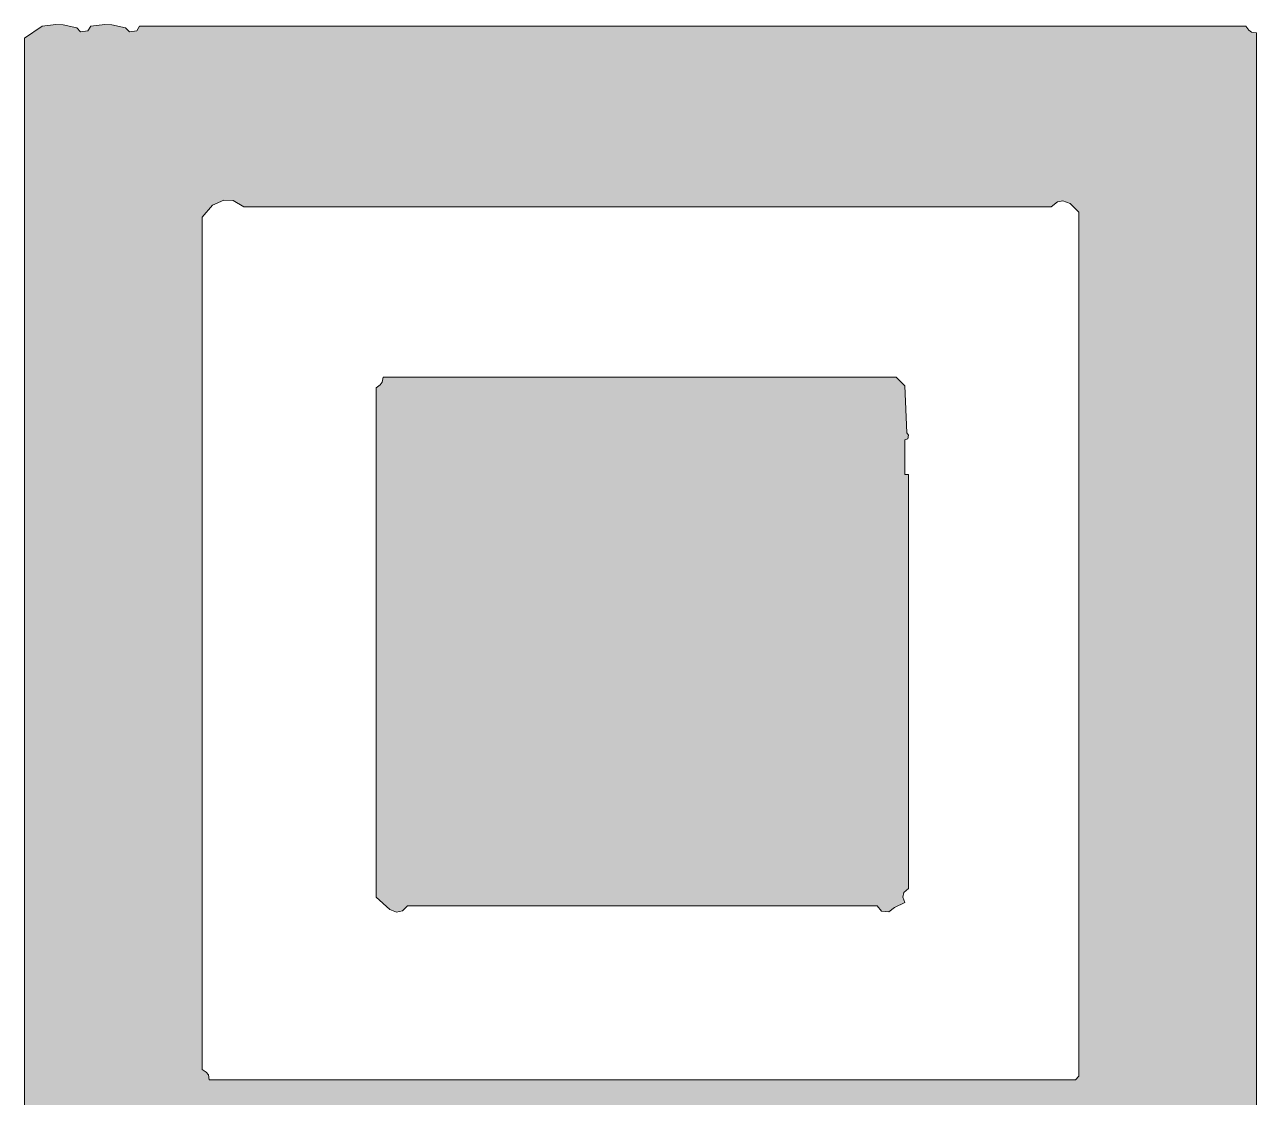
# Model space of a CAD drawing. Extents: x 396092 to 455492, y 17293 to 132793.
# Drawn here: x 410470.3 to 410557.7, y 27029 to 27105.1 of the extents above; entities that cross this region are included whole.
import ezdxf

# ---------------------------------------------------------------- set-up
doc = ezdxf.new("R2010")
doc.units = 0
doc.header["$LTSCALE"] = 1000
doc.header["$MEASUREMENT"] = 0

# ---------------------------------------------------------------- blocks, each defined once
blk = doc.blocks.new('A$C0AC75E25')
h = blk.add_hatch(color=256)
h.paths.add_polyline_path([(48365.5, -4662), (48341.4, -4658.5), (48326.3, -4635.8), (44169.4, -4635.8), (44158.9, -4654.1), (44131.5, -4658.1), (44117.1, -4642.4), (44066.1, -4631.9), (44038.7, -4630.6), (43986.4, -4635.8), (43975.9, -4654.1), (43948.5, -4658.1), (43934.1, -4642.4), (43883.1, -4631.9), (43855.7, -4630.6), (43803.4, -4635.8), (43738, -4681.6), (43738, -9224.1), (43760.7, -9239.3), (43764.1, -9263.4), (48352.5, -9263.4), (48365.5, -9250.3)])
h.paths.add_polyline_path([(44443.9, -5309.1), (44487, -5290.8), (44521, -5292.1), (44561.5, -5315.6), (47594.3, -5315.6), (47617.8, -5297.3), (47638.7, -5293.4), (47666.2, -5302.5), (47698.8, -5335.2), (47698.8, -8583.6), (47685.8, -8596.7), (44430.8, -8596.7), (44428.2, -8578.4), (44420.4, -8567.9), (44404.7, -8557.5), (44404.7, -5354.8)], flags=16)
h.paths.add_polyline_path([(45084.4, -5956.1), (47012.6, -5956.1), (47045.2, -5988.8), (47051.8, -6165.3), (47058.3, -6173.1), (47055.7, -6187.5), (47045.2, -6191.4), (47045.2, -6322.1), (47058.3, -6322.1), (47058.3, -7877.7), (47041.3, -7892.1), (47037.4, -7910.4), (47045.2, -7930), (47006, -7949.6), (46985.1, -7965.3), (46957.7, -7962.7), (46940.7, -7943.1), (45175.9, -7943.1), (45157.6, -7961.4), (45135.4, -7966.6), (45110.6, -7956.1), (45058.3, -7910.4), (45058.3, -5995.3), (45074, -5984.9), (45081.8, -5974.4)], flags=0)
at = {"color": 7, "lineweight": 0}
blk.add_lwpolyline([(48365.5, -9250.3), (48365.5, -4662), (48347.2, -4659.4), (48336.8, -4651.5), (48326.3, -4635.8), (44169.4, -4635.8), (44158.9, -4654.1), (44131.5, -4658.1), (44117.1, -4642.4), (44066.1, -4631.9), (44038.7, -4630.6), (43986.4, -4635.8), (43975.9, -4654.1), (43948.5, -4658.1), (43934.1, -4642.4), (43883.1, -4631.9), (43855.7, -4630.6), (43803.4, -4635.8), (43738, -4681.6), (43738, -9224.1)], dxfattribs=at)
for points in [[(44430.8, -8596.7), (47685.8, -8596.7), (47698.8, -8583.6), (47698.8, -5335.2), (47666.2, -5302.5), (47638.7, -5293.4), (47617.8, -5297.3), (47594.3, -5315.6), (44561.5, -5315.6), (44521, -5292.1), (44487, -5290.8), (44443.9, -5309.1), (44404.7, -5354.8), (44404.7, -8557.5), (44420.4, -8567.9), (44428.2, -8578.4), (44430.8, -8596.7)], [(45110.6, -7956.1), (45135.4, -7966.6), (45157.6, -7961.4), (45175.9, -7943.1), (46940.7, -7943.1), (46957.7, -7962.7), (46985.1, -7965.3), (47006, -7949.6), (47045.2, -7930), (47037.4, -7910.4), (47041.3, -7892.1), (47058.3, -7877.7), (47058.3, -6322.1), (47045.2, -6322.1), (47045.2, -6191.4), (47055.7, -6187.5), (47058.3, -6173.1), (47051.8, -6165.3), (47045.2, -5988.8), (47012.6, -5956.1), (45084.4, -5956.1), (45081.8, -5974.4), (45074, -5984.9), (45058.3, -5995.3), (45058.3, -7910.4), (45110.6, -7956.1)]]:
    blk.add_lwpolyline(points, close=True, dxfattribs=at)
blk = doc.blocks.new('A$Ce900529c')
at = {"xscale": 0.000755369590674105, "yscale": 0.000755369590674105, "zscale": 0.000755369590674105}
blk.add_blockref('A$C0AC75E25', (1497.5525, -653.0167), dxfattribs=at)

msp = doc.modelspace()

# ---------------------------------------------------------------- block references
at = {"xscale": 25, "yscale": 25, "zscale": 25}
msp.add_blockref('A$Ce900529c', (372205.524, 43517.971), dxfattribs=at)

doc.saveas('drawing.dxf')
